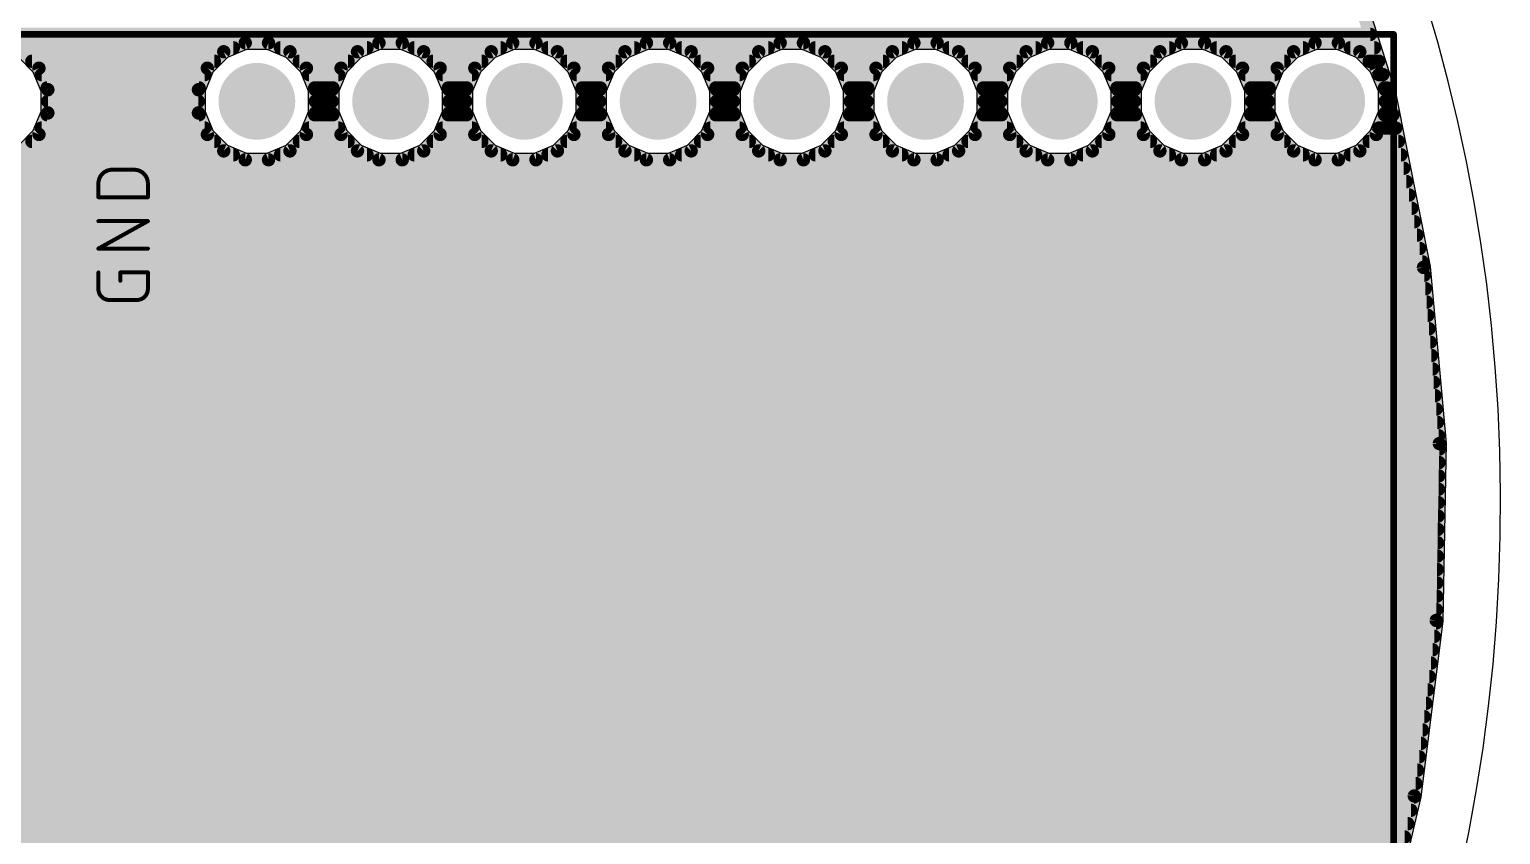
# Model space of a CAD drawing. Extents: x -1.28 to 1.28, y -1.28 to 1.27.
# Drawn here: x 0.18 to 1.28, y -0.248 to 0.354 of the extents above; entities that cross this region are included whole.
import ezdxf

# ---------------------------------------------------------------- set-up
doc = ezdxf.new("R2010")
doc.units = 0
for name, color, linetype in [('1', 12, 'CONTINUOUS'), ('16', 132, 'CONTINUOUS'), ('17', 110, 'CONTINUOUS'), ('20', 31, 'CONTINUOUS'), ('21', 100, 'CONTINUOUS')]:
    doc.layers.add(name, color=color, linetype=linetype)

# ---------------------------------------------------------------- blocks, each defined once
blk = doc.blocks.new('ROUNDP')
at = {"const_width": 0.5}
blk.add_lwpolyline([(0, -0.25, 1), (0, 0.25, 1), (0, -0.25)], format="xyb", dxfattribs=at)

msp = doc.modelspace()

# ---------------------------------------------------------------- linework, layer by layer
at = {"layer": '1', "const_width": 0.01}
for points in [[(1.156898, 0.431737), (1.196479, 0.305558)], [(-1.012, 0.35), (1.182538, 0.35)], [(0.167627, 0.34), (0.332373, 0.34)], [(0.187048, 0.324754), (0.174754, 0.337048)], [(0.325245, 0.337048), (0.312952, 0.324754)], [(0.341307, 0.343701), (0.325245, 0.337048)], [(0.358693, 0.343701), (0.341307, 0.343701)], [(0.374754, 0.337048), (0.358693, 0.343701)], [(0.367627, 0.34), (0.432373, 0.34)], [(0.387048, 0.324754), (0.374754, 0.337048)], [(0.425245, 0.337048), (0.412952, 0.324754)], [(0.441307, 0.343701), (0.425245, 0.337048)], [(0.458693, 0.343701), (0.441307, 0.343701)], [(0.474754, 0.337048), (0.458693, 0.343701)], [(0.467627, 0.34), (0.532373, 0.34)], [(0.487048, 0.324754), (0.474754, 0.337048)], [(0.525245, 0.337048), (0.512952, 0.324754)], [(0.541307, 0.343701), (0.525245, 0.337048)], [(0.558693, 0.343701), (0.541307, 0.343701)], [(0.574754, 0.337048), (0.558693, 0.343701)], [(0.567627, 0.34), (0.632373, 0.34)], [(0.587048, 0.324754), (0.574754, 0.337048)], [(0.625245, 0.337048), (0.612952, 0.324754)], [(0.641307, 0.343701), (0.625245, 0.337048)], [(0.658693, 0.343701), (0.641307, 0.343701)], [(0.674754, 0.337048), (0.658693, 0.343701)], [(0.667627, 0.34), (0.732373, 0.34)], [(0.687048, 0.324754), (0.674754, 0.337048)], [(0.725245, 0.337048), (0.712952, 0.324754)], [(0.741307, 0.343701), (0.725245, 0.337048)], [(0.758693, 0.343701), (0.741307, 0.343701)], [(0.774754, 0.337048), (0.758693, 0.343701)], [(0.767627, 0.34), (0.832373, 0.34)], [(0.787048, 0.324754), (0.774754, 0.337048)], [(0.825245, 0.337048), (0.812952, 0.324754)], [(0.841307, 0.343701), (0.825245, 0.337048)], [(0.858693, 0.343701), (0.841307, 0.343701)], [(0.874754, 0.337048), (0.858693, 0.343701)], [(0.867627, 0.34), (0.932373, 0.34)], [(0.887048, 0.324754), (0.874754, 0.337048)], [(0.925245, 0.337048), (0.912952, 0.324754)], [(0.941307, 0.343701), (0.925245, 0.337048)], [(0.958693, 0.343701), (0.941307, 0.343701)], [(0.974754, 0.337048), (0.958693, 0.343701)], [(0.967627, 0.34), (1.032373, 0.34)], [(0.987048, 0.324754), (0.974754, 0.337048)], [(1.025245, 0.337048), (1.012952, 0.324754)], [(1.041307, 0.343701), (1.025245, 0.337048)], [(1.058693, 0.343701), (1.041307, 0.343701)], [(1.074754, 0.337048), (1.058693, 0.343701)], [(1.067627, 0.34), (1.132373, 0.34)], [(1.087048, 0.324754), (1.074754, 0.337048)], [(1.125245, 0.337048), (1.112952, 0.324754)], [(1.141307, 0.343701), (1.125245, 0.337048)], [(1.158693, 0.343701), (1.141307, 0.343701)], [(1.174754, 0.337048), (1.158693, 0.343701)], [(1.167627, 0.34), (1.185675, 0.34)], [(1.187048, 0.324754), (1.174754, 0.337048)], [(0.181802, 0.33), (0.318198, 0.33)], [(0.381802, 0.33), (0.418198, 0.33)], [(0.481802, 0.33), (0.518198, 0.33)], [(0.581802, 0.33), (0.618198, 0.33)], [(0.681802, 0.33), (0.718198, 0.33)], [(0.781802, 0.33), (0.818198, 0.33)], [(0.881802, 0.33), (0.918198, 0.33)], [(0.981802, 0.33), (1.018198, 0.33)], [(1.081802, 0.33), (1.118198, 0.33)], [(1.181802, 0.33), (1.188812, 0.33)], [(0.193701, 0.308693), (0.187048, 0.324754)], [(0.189017, 0.32), (0.310983, 0.32)], [(0.312952, 0.324754), (0.306299, 0.308693)], [(0.393701, 0.308693), (0.387048, 0.324754)], [(0.389017, 0.32), (0.410983, 0.32)], [(0.412952, 0.324754), (0.406299, 0.308693)], [(0.493701, 0.308693), (0.487048, 0.324754)], [(0.489017, 0.32), (0.510983, 0.32)], [(0.512952, 0.324754), (0.506299, 0.308693)], [(0.593701, 0.308693), (0.587048, 0.324754)], [(0.589017, 0.32), (0.610983, 0.32)], [(0.612952, 0.324754), (0.606299, 0.308693)], [(0.693701, 0.308693), (0.687048, 0.324754)], [(0.689017, 0.32), (0.710983, 0.32)], [(0.712952, 0.324754), (0.706299, 0.308693)], [(0.793701, 0.308693), (0.787048, 0.324754)], [(0.789017, 0.32), (0.810983, 0.32)], [(0.812952, 0.324754), (0.806299, 0.308693)], [(0.893701, 0.308693), (0.887048, 0.324754)], [(0.889017, 0.32), (0.910983, 0.32)], [(0.912952, 0.324754), (0.906299, 0.308693)], [(0.993701, 0.308693), (0.987048, 0.324754)], [(0.989017, 0.32), (1.010983, 0.32)], [(1.012952, 0.324754), (1.006299, 0.308693)], [(1.093701, 0.308693), (1.087048, 0.324754)], [(1.089017, 0.32), (1.110983, 0.32)], [(1.112952, 0.324754), (1.106299, 0.308693)], [(1.193701, 0.308693), (1.187048, 0.324754)], [(1.189017, 0.32), (1.191949, 0.32)], [(0.193159, 0.31), (0.306841, 0.31)], [(0.193701, 0.291307), (0.193701, 0.308693)], [(0.306299, 0.308693), (0.306299, 0.291307)], [(0.393159, 0.31), (0.406841, 0.31)], [(0.393701, 0.291307), (0.393701, 0.308693)], [(0.406299, 0.308693), (0.406299, 0.291307)], [(0.493159, 0.31), (0.506841, 0.31)], [(0.493701, 0.291307), (0.493701, 0.308693)], [(0.506299, 0.308693), (0.506299, 0.291307)], [(0.593159, 0.31), (0.606841, 0.31)], [(0.593701, 0.291307), (0.593701, 0.308693)], [(0.606299, 0.308693), (0.606299, 0.291307)], [(0.693159, 0.31), (0.706841, 0.31)], [(0.693701, 0.291307), (0.693701, 0.308693)], [(0.706299, 0.308693), (0.706299, 0.291307)], [(0.793159, 0.31), (0.806841, 0.31)], [(0.793701, 0.291307), (0.793701, 0.308693)], [(0.806299, 0.308693), (0.806299, 0.291307)], [(0.893159, 0.31), (0.906841, 0.31)], [(0.893701, 0.291307), (0.893701, 0.308693)], [(0.906299, 0.308693), (0.906299, 0.291307)], [(0.993159, 0.31), (1.006841, 0.31)], [(0.993701, 0.291307), (0.993701, 0.308693)], [(1.006299, 0.308693), (1.006299, 0.291307)], [(1.093159, 0.31), (1.106841, 0.31)], [(1.093701, 0.291307), (1.093701, 0.308693)], [(1.106299, 0.308693), (1.106299, 0.291307)], [(1.193159, 0.31), (1.195086, 0.31)], [(1.193701, 0.291307), (1.193701, 0.308693)], [(1.196479, 0.305558), (1.222342, 0.17587)], [(0.193701, 0.3), (0.306299, 0.3)], [(0.393701, 0.3), (0.406299, 0.3)], [(0.493701, 0.3), (0.506299, 0.3)], [(0.593701, 0.3), (0.606299, 0.3)], [(0.693701, 0.3), (0.706299, 0.3)], [(0.793701, 0.3), (0.806299, 0.3)], [(0.893701, 0.3), (0.906299, 0.3)], [(0.993701, 0.3), (1.006299, 0.3)], [(1.093701, 0.3), (1.106299, 0.3)], [(1.193701, 0.3), (1.197587, 0.3)], [(0.187048, 0.275245), (0.193701, 0.291307)], [(0.193159, 0.29), (0.306841, 0.29)], [(0.306299, 0.291307), (0.312952, 0.275245)], [(0.387048, 0.275245), (0.393701, 0.291307)], [(0.393159, 0.29), (0.406841, 0.29)], [(0.406299, 0.291307), (0.412952, 0.275245)], [(0.487048, 0.275245), (0.493701, 0.291307)], [(0.493159, 0.29), (0.506841, 0.29)], [(0.506299, 0.291307), (0.512952, 0.275245)], [(0.587048, 0.275245), (0.593701, 0.291307)], [(0.593159, 0.29), (0.606841, 0.29)], [(0.606299, 0.291307), (0.612952, 0.275245)], [(0.687048, 0.275245), (0.693701, 0.291307)], [(0.693159, 0.29), (0.706841, 0.29)], [(0.706299, 0.291307), (0.712952, 0.275245)], [(0.787048, 0.275245), (0.793701, 0.291307)], [(0.793159, 0.29), (0.806841, 0.29)], [(0.806299, 0.291307), (0.812952, 0.275245)], [(0.887048, 0.275245), (0.893701, 0.291307)], [(0.893159, 0.29), (0.906841, 0.29)], [(0.906299, 0.291307), (0.912952, 0.275245)], [(0.987048, 0.275245), (0.993701, 0.291307)], [(0.993159, 0.29), (1.006841, 0.29)], [(1.006299, 0.291307), (1.012952, 0.275245)], [(1.087048, 0.275245), (1.093701, 0.291307)], [(1.093159, 0.29), (1.106841, 0.29)], [(1.106299, 0.291307), (1.112952, 0.275245)], [(1.187048, 0.275245), (1.193701, 0.291307)], [(1.193159, 0.29), (1.199582, 0.29)], [(0.174754, 0.262952), (0.187048, 0.275245)], [(0.189017, 0.28), (0.310983, 0.28)], [(0.312952, 0.275245), (0.325245, 0.262952)], [(0.374754, 0.262952), (0.387048, 0.275245)], [(0.389017, 0.28), (0.410983, 0.28)], [(0.412952, 0.275245), (0.425245, 0.262952)], [(0.474754, 0.262952), (0.487048, 0.275245)], [(0.489017, 0.28), (0.510983, 0.28)], [(0.512952, 0.275245), (0.525245, 0.262952)], [(0.574754, 0.262952), (0.587048, 0.275245)], [(0.589017, 0.28), (0.610983, 0.28)], [(0.612952, 0.275245), (0.625245, 0.262952)], [(0.674754, 0.262952), (0.687048, 0.275245)], [(0.689017, 0.28), (0.710983, 0.28)], [(0.712952, 0.275245), (0.725245, 0.262952)], [(0.774754, 0.262952), (0.787048, 0.275245)], [(0.789017, 0.28), (0.810983, 0.28)], [(0.812952, 0.275245), (0.825245, 0.262952)], [(0.874754, 0.262952), (0.887048, 0.275245)], [(0.889017, 0.28), (0.910983, 0.28)], [(0.912952, 0.275245), (0.925245, 0.262952)], [(0.974754, 0.262952), (0.987048, 0.275245)], [(0.989017, 0.28), (1.010983, 0.28)], [(1.012952, 0.275245), (1.025245, 0.262952)], [(1.074754, 0.262952), (1.087048, 0.275245)], [(1.089017, 0.28), (1.110983, 0.28)], [(1.112952, 0.275245), (1.125245, 0.262952)], [(1.174754, 0.262952), (1.187048, 0.275245)], [(1.189017, 0.28), (1.201576, 0.28)], [(0.167627, 0.26), (0.332373, 0.26)], [(0.181802, 0.27), (0.318198, 0.27)], [(0.325245, 0.262952), (0.341307, 0.256299)], [(0.358693, 0.256299), (0.374754, 0.262952)], [(0.367627, 0.26), (0.432373, 0.26)], [(0.381802, 0.27), (0.418198, 0.27)], [(0.425245, 0.262952), (0.441307, 0.256299)], [(0.458693, 0.256299), (0.474754, 0.262952)], [(0.467627, 0.26), (0.532373, 0.26)], [(0.481802, 0.27), (0.518198, 0.27)], [(0.525245, 0.262952), (0.541307, 0.256299)], [(0.558693, 0.256299), (0.574754, 0.262952)], [(0.567627, 0.26), (0.632373, 0.26)], [(0.581802, 0.27), (0.618198, 0.27)], [(0.625245, 0.262952), (0.641307, 0.256299)], [(0.658693, 0.256299), (0.674754, 0.262952)], [(0.667627, 0.26), (0.732373, 0.26)], [(0.681802, 0.27), (0.718198, 0.27)], [(0.725245, 0.262952), (0.741307, 0.256299)], [(0.758693, 0.256299), (0.774754, 0.262952)], [(0.767627, 0.26), (0.832373, 0.26)], [(0.781802, 0.27), (0.818198, 0.27)], [(0.825245, 0.262952), (0.841307, 0.256299)], [(0.858693, 0.256299), (0.874754, 0.262952)], [(0.867627, 0.26), (0.932373, 0.26)], [(0.881802, 0.27), (0.918198, 0.27)], [(0.925245, 0.262952), (0.941307, 0.256299)], [(0.958693, 0.256299), (0.974754, 0.262952)], [(0.967627, 0.26), (1.032373, 0.26)], [(0.981802, 0.27), (1.018198, 0.27)], [(1.025245, 0.262952), (1.041307, 0.256299)], [(1.058693, 0.256299), (1.074754, 0.262952)], [(1.067627, 0.26), (1.132373, 0.26)], [(1.081802, 0.27), (1.118198, 0.27)], [(1.125245, 0.262952), (1.141307, 0.256299)], [(1.158693, 0.256299), (1.174754, 0.262952)], [(1.167627, 0.26), (1.205564, 0.26)], [(1.181802, 0.27), (1.20357, 0.27)], [(0.137456, 0.25), (1.207559, 0.25)], [(0.341307, 0.256299), (0.358693, 0.256299)], [(0.441307, 0.256299), (0.458693, 0.256299)], [(0.541307, 0.256299), (0.558693, 0.256299)], [(0.641307, 0.256299), (0.658693, 0.256299)], [(0.741307, 0.256299), (0.758693, 0.256299)], [(0.841307, 0.256299), (0.858693, 0.256299)], [(0.941307, 0.256299), (0.958693, 0.256299)], [(1.041307, 0.256299), (1.058693, 0.256299)], [(1.141307, 0.256299), (1.158693, 0.256299)], [(0.127456, 0.24), (1.209553, 0.24)], [(0.117456, 0.23), (1.211547, 0.23)], [(0.107456, 0.22), (1.213541, 0.22)], [(0.097456, 0.21), (1.215536, 0.21)], [(0.087456, 0.2), (1.21753, 0.2)], [(0.077456, 0.19), (1.219524, 0.19)], [(0.067456, 0.18), (1.221518, 0.18)], [(1.222342, 0.17587), (1.23419, 0.044161)], [(0.057456, 0.17), (1.22287, 0.17)], [(0.037456, 0.15), (1.224669, 0.15)], [(0.047456, 0.16), (1.223769, 0.16)], [(0.027456, 0.14), (1.225569, 0.14)], [(0.017456, 0.13), (1.226468, 0.13)], [(0.007456, 0.12), (1.227367, 0.12)], [(-0.002544, 0.11), (1.228267, 0.11)], [(-0.012544, 0.1), (1.229167, 0.1)], [(-0.022544, 0.09), (1.230066, 0.09)], [(-0.032544, 0.08), (1.230966, 0.08)], [(-0.042544, 0.07), (1.231865, 0.07)], [(-0.052544, 0.06), (1.232765, 0.06)], [(-0.072544, 0.04), (1.234117, 0.04)], [(-0.062544, 0.05), (1.233664, 0.05)], [(1.23419, 0.044161), (1.231886, -0.088061)], [(-0.082, 0.03), (1.233943, 0.03)], [(-0.082, 0.02), (1.233769, 0.02)], [(-0.082, 0.01), (1.233595, 0.01)], [(-0.082, 0), (1.23342, 0)], [(-0.082, -0.01), (1.233246, -0.01)], [(-0.082, -0.02), (1.233072, -0.02)], [(-0.082, -0.03), (1.232898, -0.03)], [(-0.082, -0.04), (1.232724, -0.04)], [(-0.082, -0.05), (1.232549, -0.05)], [(-0.082, -0.06), (1.232375, -0.06)], [(-0.082, -0.07), (1.232201, -0.07)], [(-0.082, -0.08), (1.232027, -0.08)], [(-0.082, -0.09), (1.231644, -0.09)], [(1.231886, -0.088061), (1.215458, -0.219277)], [(-0.082, -0.1), (1.230392, -0.1)], [(-0.082, -0.11), (1.22914, -0.11)], [(-0.082, -0.12), (1.227888, -0.12)], [(-0.082, -0.13), (1.226636, -0.13)], [(-0.082, -0.14), (1.225384, -0.14)], [(-0.082, -0.15), (1.224132, -0.15)], [(-0.082, -0.16), (1.22288, -0.16)], [(-0.082, -0.17), (1.221628, -0.17)], [(-0.082, -0.18), (1.220376, -0.18)], [(-0.082, -0.19), (1.219124, -0.19)], [(-0.082, -0.2), (1.217872, -0.2)], [(-0.082, -0.21), (1.21662, -0.21)], [(-0.082, -0.22), (1.215288, -0.22)], [(1.215458, -0.219277), (1.185094, -0.347986)], [(-0.082, -0.23), (1.212929, -0.23)], [(-0.082, -0.24), (1.21057, -0.24)], [(-0.082, -0.25), (1.208211, -0.25)]]:
    msp.add_lwpolyline(points, dxfattribs=at)
at = {"layer": '1', "const_width": 0.005}
for points in [[(1.182538, 0.3475, 1), (1.182538, 0.3525)], [(0.324289, 0.339357, 1), (0.326202, 0.334738)], [(0.327013, 0.33528, 1), (0.323478, 0.338815)], [(0.332373, 0.3375, 1), (0.332373, 0.3425)], [(0.341307, 0.346201, 1), (0.341307, 0.341201)], [(0.342264, 0.341391, 1), (0.340351, 0.34601)], [(0.359649, 0.34601, 1), (0.357736, 0.341391)], [(0.358693, 0.341201, 1), (0.358693, 0.346201)], [(0.367627, 0.3425, 1), (0.367627, 0.3375)], [(0.376522, 0.338815, 1), (0.372987, 0.33528)], [(0.373798, 0.334738, 1), (0.375711, 0.339357)], [(0.424289, 0.339357, 1), (0.426202, 0.334738)], [(0.427013, 0.33528, 1), (0.423478, 0.338815)], [(0.432373, 0.3375, 1), (0.432373, 0.3425)], [(0.441307, 0.346201, 1), (0.441307, 0.341201)], [(0.442264, 0.341391, 1), (0.440351, 0.34601)], [(0.459649, 0.34601, 1), (0.457736, 0.341391)], [(0.458693, 0.341201, 1), (0.458693, 0.346201)], [(0.467627, 0.3425, 1), (0.467627, 0.3375)], [(0.476522, 0.338815, 1), (0.472987, 0.33528)], [(0.473798, 0.334738, 1), (0.475711, 0.339357)], [(0.524289, 0.339357, 1), (0.526202, 0.334738)], [(0.527013, 0.33528, 1), (0.523478, 0.338815)], [(0.532373, 0.3375, 1), (0.532373, 0.3425)], [(0.541307, 0.346201, 1), (0.541307, 0.341201)], [(0.542264, 0.341391, 1), (0.540351, 0.34601)], [(0.559649, 0.34601, 1), (0.557736, 0.341391)], [(0.558693, 0.341201, 1), (0.558693, 0.346201)], [(0.567627, 0.3425, 1), (0.567627, 0.3375)], [(0.576522, 0.338815, 1), (0.572987, 0.33528)], [(0.573798, 0.334738, 1), (0.575711, 0.339357)], [(0.624289, 0.339357, 1), (0.626202, 0.334738)], [(0.627013, 0.33528, 1), (0.623478, 0.338815)], [(0.632373, 0.3375, 1), (0.632373, 0.3425)], [(0.641307, 0.346201, 1), (0.641307, 0.341201)], [(0.642264, 0.341391, 1), (0.640351, 0.34601)], [(0.659649, 0.34601, 1), (0.657736, 0.341391)], [(0.658693, 0.341201, 1), (0.658693, 0.346201)], [(0.667627, 0.3425, 1), (0.667627, 0.3375)], [(0.676522, 0.338815, 1), (0.672987, 0.33528)], [(0.673798, 0.334738, 1), (0.675711, 0.339357)], [(0.724289, 0.339357, 1), (0.726202, 0.334738)], [(0.727013, 0.33528, 1), (0.723478, 0.338815)], [(0.732373, 0.3375, 1), (0.732373, 0.3425)], [(0.741307, 0.346201, 1), (0.741307, 0.341201)], [(0.742264, 0.341391, 1), (0.740351, 0.34601)], [(0.759649, 0.34601, 1), (0.757736, 0.341391)], [(0.758693, 0.341201, 1), (0.758693, 0.346201)], [(0.767627, 0.3425, 1), (0.767627, 0.3375)], [(0.776522, 0.338815, 1), (0.772987, 0.33528)], [(0.773798, 0.334738, 1), (0.775711, 0.339357)], [(0.824289, 0.339357, 1), (0.826202, 0.334738)], [(0.827013, 0.33528, 1), (0.823478, 0.338815)], [(0.832373, 0.3375, 1), (0.832373, 0.3425)], [(0.841307, 0.346201, 1), (0.841307, 0.341201)], [(0.842264, 0.341391, 1), (0.840351, 0.34601)], [(0.859649, 0.34601, 1), (0.857736, 0.341391)], [(0.858693, 0.341201, 1), (0.858693, 0.346201)], [(0.867627, 0.3425, 1), (0.867627, 0.3375)], [(0.876522, 0.338815, 1), (0.872987, 0.33528)], [(0.873798, 0.334738, 1), (0.875711, 0.339357)], [(0.924289, 0.339357, 1), (0.926202, 0.334738)], [(0.927013, 0.33528, 1), (0.923478, 0.338815)], [(0.932373, 0.3375, 1), (0.932373, 0.3425)], [(0.941307, 0.346201, 1), (0.941307, 0.341201)], [(0.942264, 0.341391, 1), (0.940351, 0.34601)], [(0.959649, 0.34601, 1), (0.957736, 0.341391)], [(0.958693, 0.341201, 1), (0.958693, 0.346201)], [(0.967627, 0.3425, 1), (0.967627, 0.3375)], [(0.976522, 0.338815, 1), (0.972987, 0.33528)], [(0.973798, 0.334738, 1), (0.975711, 0.339357)], [(1.024289, 0.339357, 1), (1.026202, 0.334738)], [(1.027013, 0.33528, 1), (1.023478, 0.338815)], [(1.032373, 0.3375, 1), (1.032373, 0.3425)], [(1.041307, 0.346201, 1), (1.041307, 0.341201)], [(1.042264, 0.341391, 1), (1.040351, 0.34601)], [(1.059649, 0.34601, 1), (1.057736, 0.341391)], [(1.058693, 0.341201, 1), (1.058693, 0.346201)], [(1.067627, 0.3425, 1), (1.067627, 0.3375)], [(1.076522, 0.338815, 1), (1.072987, 0.33528)], [(1.073798, 0.334738, 1), (1.075711, 0.339357)], [(1.124289, 0.339357, 1), (1.126202, 0.334738)], [(1.127013, 0.33528, 1), (1.123478, 0.338815)], [(1.132373, 0.3375, 1), (1.132373, 0.3425)], [(1.141307, 0.346201, 1), (1.141307, 0.341201)], [(1.142264, 0.341391, 1), (1.140351, 0.34601)], [(1.159649, 0.34601, 1), (1.157736, 0.341391)], [(1.158693, 0.341201, 1), (1.158693, 0.346201)], [(1.167627, 0.3425, 1), (1.167627, 0.3375)], [(1.176522, 0.338815, 1), (1.172987, 0.33528)], [(1.173798, 0.334738, 1), (1.175711, 0.339357)], [(1.185675, 0.3375, 1), (1.185675, 0.3425)], [(0.181802, 0.3325, 1), (0.181802, 0.3275)], [(0.318198, 0.3275, 1), (0.318198, 0.3325)], [(0.381802, 0.3325, 1), (0.381802, 0.3275)], [(0.418198, 0.3275, 1), (0.418198, 0.3325)], [(0.481802, 0.3325, 1), (0.481802, 0.3275)], [(0.518198, 0.3275, 1), (0.518198, 0.3325)], [(0.581802, 0.3325, 1), (0.581802, 0.3275)], [(0.618198, 0.3275, 1), (0.618198, 0.3325)], [(0.681802, 0.3325, 1), (0.681802, 0.3275)], [(0.718198, 0.3275, 1), (0.718198, 0.3325)], [(0.781802, 0.3325, 1), (0.781802, 0.3275)], [(0.818198, 0.3275, 1), (0.818198, 0.3325)], [(0.881802, 0.3325, 1), (0.881802, 0.3275)], [(0.918198, 0.3275, 1), (0.918198, 0.3325)], [(0.981802, 0.3325, 1), (0.981802, 0.3275)], [(1.018198, 0.3275, 1), (1.018198, 0.3325)], [(1.081802, 0.3325, 1), (1.081802, 0.3275)], [(1.118198, 0.3275, 1), (1.118198, 0.3325)], [(1.181802, 0.3325, 1), (1.181802, 0.3275)], [(1.188812, 0.3275, 1), (1.188812, 0.3325)], [(0.189357, 0.325711, 1), (0.184738, 0.323798)], [(0.18528, 0.322987, 1), (0.188815, 0.326522)], [(0.189017, 0.3225, 1), (0.189017, 0.3175)], [(0.311184, 0.326522, 1), (0.31472, 0.322987)], [(0.315262, 0.323798, 1), (0.310643, 0.325711)], [(0.310983, 0.3175, 1), (0.310983, 0.3225)], [(0.389357, 0.325711, 1), (0.384738, 0.323798)], [(0.38528, 0.322987, 1), (0.388815, 0.326522)], [(0.389017, 0.3225, 1), (0.389017, 0.3175)], [(0.411184, 0.326522, 1), (0.41472, 0.322987)], [(0.415262, 0.323798, 1), (0.410643, 0.325711)], [(0.410983, 0.3175, 1), (0.410983, 0.3225)], [(0.489357, 0.325711, 1), (0.484738, 0.323798)], [(0.48528, 0.322987, 1), (0.488815, 0.326522)], [(0.489017, 0.3225, 1), (0.489017, 0.3175)], [(0.511184, 0.326522, 1), (0.51472, 0.322987)], [(0.515262, 0.323798, 1), (0.510643, 0.325711)], [(0.510983, 0.3175, 1), (0.510983, 0.3225)], [(0.589357, 0.325711, 1), (0.584738, 0.323798)], [(0.58528, 0.322987, 1), (0.588815, 0.326522)], [(0.589017, 0.3225, 1), (0.589017, 0.3175)], [(0.611184, 0.326522, 1), (0.61472, 0.322987)], [(0.615262, 0.323798, 1), (0.610643, 0.325711)], [(0.610983, 0.3175, 1), (0.610983, 0.3225)], [(0.689357, 0.325711, 1), (0.684738, 0.323798)], [(0.68528, 0.322987, 1), (0.688815, 0.326522)], [(0.689017, 0.3225, 1), (0.689017, 0.3175)], [(0.711184, 0.326522, 1), (0.71472, 0.322987)], [(0.715262, 0.323798, 1), (0.710643, 0.325711)], [(0.710983, 0.3175, 1), (0.710983, 0.3225)], [(0.789357, 0.325711, 1), (0.784738, 0.323798)], [(0.78528, 0.322987, 1), (0.788815, 0.326522)], [(0.789017, 0.3225, 1), (0.789017, 0.3175)], [(0.811184, 0.326522, 1), (0.81472, 0.322987)], [(0.815262, 0.323798, 1), (0.810643, 0.325711)], [(0.810983, 0.3175, 1), (0.810983, 0.3225)], [(0.889357, 0.325711, 1), (0.884738, 0.323798)], [(0.88528, 0.322987, 1), (0.888815, 0.326522)], [(0.889017, 0.3225, 1), (0.889017, 0.3175)], [(0.911184, 0.326522, 1), (0.91472, 0.322987)], [(0.915262, 0.323798, 1), (0.910643, 0.325711)], [(0.910983, 0.3175, 1), (0.910983, 0.3225)], [(0.989357, 0.325711, 1), (0.984738, 0.323798)], [(0.98528, 0.322987, 1), (0.988815, 0.326522)], [(0.989017, 0.3225, 1), (0.989017, 0.3175)], [(1.011184, 0.326522, 1), (1.01472, 0.322987)], [(1.015262, 0.323798, 1), (1.010643, 0.325711)], [(1.010983, 0.3175, 1), (1.010983, 0.3225)], [(1.089357, 0.325711, 1), (1.084738, 0.323798)], [(1.08528, 0.322987, 1), (1.088815, 0.326522)], [(1.089017, 0.3225, 1), (1.089017, 0.3175)], [(1.111184, 0.326522, 1), (1.11472, 0.322987)], [(1.115262, 0.323798, 1), (1.110643, 0.325711)], [(1.110983, 0.3175, 1), (1.110983, 0.3225)], [(1.189357, 0.325711, 1), (1.184738, 0.323798)], [(1.18528, 0.322987, 1), (1.188815, 0.326522)], [(1.189017, 0.3225, 1), (1.189017, 0.3175)], [(1.191949, 0.3175, 1), (1.191949, 0.3225)], [(0.193159, 0.3125, 1), (0.193159, 0.3075)], [(0.196201, 0.308693, 1), (0.191201, 0.308693)], [(0.191391, 0.307736, 1), (0.19601, 0.309649)], [(0.308799, 0.308693, 1), (0.303799, 0.308693)], [(0.30399, 0.309649, 1), (0.308609, 0.307736)], [(0.306841, 0.3075, 1), (0.306841, 0.3125)], [(0.393159, 0.3125, 1), (0.393159, 0.3075)], [(0.396201, 0.308693, 1), (0.391201, 0.308693)], [(0.391391, 0.307736, 1), (0.39601, 0.309649)], [(0.408799, 0.308693, 1), (0.403799, 0.308693)], [(0.40399, 0.309649, 1), (0.408609, 0.307736)], [(0.406841, 0.3075, 1), (0.406841, 0.3125)], [(0.493159, 0.3125, 1), (0.493159, 0.3075)], [(0.496201, 0.308693, 1), (0.491201, 0.308693)], [(0.491391, 0.307736, 1), (0.49601, 0.309649)], [(0.508799, 0.308693, 1), (0.503799, 0.308693)], [(0.50399, 0.309649, 1), (0.508609, 0.307736)], [(0.506841, 0.3075, 1), (0.506841, 0.3125)], [(0.593159, 0.3125, 1), (0.593159, 0.3075)], [(0.596201, 0.308693, 1), (0.591201, 0.308693)], [(0.591391, 0.307736, 1), (0.59601, 0.309649)], [(0.608799, 0.308693, 1), (0.603799, 0.308693)], [(0.60399, 0.309649, 1), (0.608609, 0.307736)], [(0.606841, 0.3075, 1), (0.606841, 0.3125)], [(0.693159, 0.3125, 1), (0.693159, 0.3075)], [(0.696201, 0.308693, 1), (0.691201, 0.308693)], [(0.691391, 0.307736, 1), (0.69601, 0.309649)], [(0.708799, 0.308693, 1), (0.703799, 0.308693)], [(0.70399, 0.309649, 1), (0.708609, 0.307736)], [(0.706841, 0.3075, 1), (0.706841, 0.3125)], [(0.793159, 0.3125, 1), (0.793159, 0.3075)], [(0.796201, 0.308693, 1), (0.791201, 0.308693)], [(0.791391, 0.307736, 1), (0.79601, 0.309649)], [(0.808799, 0.308693, 1), (0.803799, 0.308693)], [(0.80399, 0.309649, 1), (0.808609, 0.307736)], [(0.806841, 0.3075, 1), (0.806841, 0.3125)], [(0.893159, 0.3125, 1), (0.893159, 0.3075)], [(0.896201, 0.308693, 1), (0.891201, 0.308693)], [(0.891391, 0.307736, 1), (0.89601, 0.309649)], [(0.908799, 0.308693, 1), (0.903799, 0.308693)], [(0.90399, 0.309649, 1), (0.908609, 0.307736)], [(0.906841, 0.3075, 1), (0.906841, 0.3125)], [(0.993159, 0.3125, 1), (0.993159, 0.3075)], [(0.996201, 0.308693, 1), (0.991201, 0.308693)], [(0.991391, 0.307736, 1), (0.99601, 0.309649)], [(1.008799, 0.308693, 1), (1.003799, 0.308693)], [(1.00399, 0.309649, 1), (1.008609, 0.307736)], [(1.006841, 0.3075, 1), (1.006841, 0.3125)], [(1.093159, 0.3125, 1), (1.093159, 0.3075)], [(1.096201, 0.308693, 1), (1.091201, 0.308693)], [(1.091391, 0.307736, 1), (1.09601, 0.309649)], [(1.108799, 0.308693, 1), (1.103799, 0.308693)], [(1.10399, 0.309649, 1), (1.108609, 0.307736)], [(1.106841, 0.3075, 1), (1.106841, 0.3125)], [(1.193159, 0.3125, 1), (1.193159, 0.3075)], [(1.196201, 0.308693, 1), (1.191201, 0.308693)], [(1.191391, 0.307736, 1), (1.19601, 0.309649)], [(1.198931, 0.306047, 1), (1.194027, 0.305069)], [(1.194094, 0.30481, 1), (1.198864, 0.306306)], [(1.195086, 0.3075, 1), (1.195086, 0.3125)], [(0.193701, 0.3025, 1), (0.193701, 0.2975)], [(0.306299, 0.2975, 1), (0.306299, 0.3025)], [(0.393701, 0.3025, 1), (0.393701, 0.2975)], [(0.406299, 0.2975, 1), (0.406299, 0.3025)], [(0.493701, 0.3025, 1), (0.493701, 0.2975)], [(0.506299, 0.2975, 1), (0.506299, 0.3025)], [(0.593701, 0.3025, 1), (0.593701, 0.2975)], [(0.606299, 0.2975, 1), (0.606299, 0.3025)], [(0.693701, 0.3025, 1), (0.693701, 0.2975)], [(0.706299, 0.2975, 1), (0.706299, 0.3025)], [(0.793701, 0.3025, 1), (0.793701, 0.2975)], [(0.806299, 0.2975, 1), (0.806299, 0.3025)], [(0.893701, 0.3025, 1), (0.893701, 0.2975)], [(0.906299, 0.2975, 1), (0.906299, 0.3025)], [(0.993701, 0.3025, 1), (0.993701, 0.2975)], [(1.006299, 0.2975, 1), (1.006299, 0.3025)], [(1.093701, 0.3025, 1), (1.093701, 0.2975)], [(1.106299, 0.2975, 1), (1.106299, 0.3025)], [(1.193701, 0.3025, 1), (1.193701, 0.2975)], [(1.197587, 0.2975, 1), (1.197587, 0.3025)], [(0.193159, 0.2925, 1), (0.193159, 0.2875)], [(0.191201, 0.291307, 1), (0.196201, 0.291307)], [(0.19601, 0.290351, 1), (0.191391, 0.292264)], [(0.303799, 0.291307, 1), (0.308799, 0.291307)], [(0.308609, 0.292264, 1), (0.30399, 0.290351)], [(0.306841, 0.2875, 1), (0.306841, 0.2925)], [(0.393159, 0.2925, 1), (0.393159, 0.2875)], [(0.391201, 0.291307, 1), (0.396201, 0.291307)], [(0.39601, 0.290351, 1), (0.391391, 0.292264)], [(0.403799, 0.291307, 1), (0.408799, 0.291307)], [(0.408609, 0.292264, 1), (0.40399, 0.290351)], [(0.406841, 0.2875, 1), (0.406841, 0.2925)], [(0.493159, 0.2925, 1), (0.493159, 0.2875)], [(0.491201, 0.291307, 1), (0.496201, 0.291307)], [(0.49601, 0.290351, 1), (0.491391, 0.292264)], [(0.503799, 0.291307, 1), (0.508799, 0.291307)], [(0.508609, 0.292264, 1), (0.50399, 0.290351)], [(0.506841, 0.2875, 1), (0.506841, 0.2925)], [(0.593159, 0.2925, 1), (0.593159, 0.2875)], [(0.591201, 0.291307, 1), (0.596201, 0.291307)], [(0.59601, 0.290351, 1), (0.591391, 0.292264)], [(0.603799, 0.291307, 1), (0.608799, 0.291307)], [(0.608609, 0.292264, 1), (0.60399, 0.290351)], [(0.606841, 0.2875, 1), (0.606841, 0.2925)], [(0.693159, 0.2925, 1), (0.693159, 0.2875)], [(0.691201, 0.291307, 1), (0.696201, 0.291307)], [(0.69601, 0.290351, 1), (0.691391, 0.292264)], [(0.703799, 0.291307, 1), (0.708799, 0.291307)], [(0.708609, 0.292264, 1), (0.70399, 0.290351)], [(0.706841, 0.2875, 1), (0.706841, 0.2925)], [(0.793159, 0.2925, 1), (0.793159, 0.2875)], [(0.791201, 0.291307, 1), (0.796201, 0.291307)], [(0.79601, 0.290351, 1), (0.791391, 0.292264)], [(0.803799, 0.291307, 1), (0.808799, 0.291307)], [(0.808609, 0.292264, 1), (0.80399, 0.290351)], [(0.806841, 0.2875, 1), (0.806841, 0.2925)], [(0.893159, 0.2925, 1), (0.893159, 0.2875)], [(0.891201, 0.291307, 1), (0.896201, 0.291307)], [(0.89601, 0.290351, 1), (0.891391, 0.292264)], [(0.903799, 0.291307, 1), (0.908799, 0.291307)], [(0.908609, 0.292264, 1), (0.90399, 0.290351)], [(0.906841, 0.2875, 1), (0.906841, 0.2925)], [(0.993159, 0.2925, 1), (0.993159, 0.2875)], [(0.991201, 0.291307, 1), (0.996201, 0.291307)], [(0.99601, 0.290351, 1), (0.991391, 0.292264)], [(1.003799, 0.291307, 1), (1.008799, 0.291307)], [(1.008609, 0.292264, 1), (1.00399, 0.290351)], [(1.006841, 0.2875, 1), (1.006841, 0.2925)], [(1.093159, 0.2925, 1), (1.093159, 0.2875)], [(1.091201, 0.291307, 1), (1.096201, 0.291307)], [(1.09601, 0.290351, 1), (1.091391, 0.292264)], [(1.103799, 0.291307, 1), (1.108799, 0.291307)], [(1.108609, 0.292264, 1), (1.10399, 0.290351)], [(1.106841, 0.2875, 1), (1.106841, 0.2925)], [(1.193159, 0.2925, 1), (1.193159, 0.2875)], [(1.191201, 0.291307, 1), (1.196201, 0.291307)], [(1.19601, 0.290351, 1), (1.191391, 0.292264)], [(1.199582, 0.2875, 1), (1.199582, 0.2925)], [(0.184738, 0.276202, 1), (0.189357, 0.274289)], [(0.188815, 0.273478, 1), (0.18528, 0.277013)], [(0.189017, 0.2825, 1), (0.189017, 0.2775)], [(0.31472, 0.277013, 1), (0.311184, 0.273478)], [(0.310643, 0.274289, 1), (0.315262, 0.276202)], [(0.310983, 0.2775, 1), (0.310983, 0.2825)], [(0.384738, 0.276202, 1), (0.389357, 0.274289)], [(0.388815, 0.273478, 1), (0.38528, 0.277013)], [(0.389017, 0.2825, 1), (0.389017, 0.2775)], [(0.41472, 0.277013, 1), (0.411184, 0.273478)], [(0.410643, 0.274289, 1), (0.415262, 0.276202)], [(0.410983, 0.2775, 1), (0.410983, 0.2825)], [(0.484738, 0.276202, 1), (0.489357, 0.274289)], [(0.488815, 0.273478, 1), (0.48528, 0.277013)], [(0.489017, 0.2825, 1), (0.489017, 0.2775)], [(0.51472, 0.277013, 1), (0.511184, 0.273478)], [(0.510643, 0.274289, 1), (0.515262, 0.276202)], [(0.510983, 0.2775, 1), (0.510983, 0.2825)], [(0.584738, 0.276202, 1), (0.589357, 0.274289)], [(0.588815, 0.273478, 1), (0.58528, 0.277013)], [(0.589017, 0.2825, 1), (0.589017, 0.2775)], [(0.61472, 0.277013, 1), (0.611184, 0.273478)], [(0.610643, 0.274289, 1), (0.615262, 0.276202)], [(0.610983, 0.2775, 1), (0.610983, 0.2825)], [(0.684738, 0.276202, 1), (0.689357, 0.274289)], [(0.688815, 0.273478, 1), (0.68528, 0.277013)], [(0.689017, 0.2825, 1), (0.689017, 0.2775)], [(0.71472, 0.277013, 1), (0.711184, 0.273478)], [(0.710643, 0.274289, 1), (0.715262, 0.276202)], [(0.710983, 0.2775, 1), (0.710983, 0.2825)], [(0.784738, 0.276202, 1), (0.789357, 0.274289)], [(0.788815, 0.273478, 1), (0.78528, 0.277013)], [(0.789017, 0.2825, 1), (0.789017, 0.2775)], [(0.81472, 0.277013, 1), (0.811184, 0.273478)], [(0.810643, 0.274289, 1), (0.815262, 0.276202)], [(0.810983, 0.2775, 1), (0.810983, 0.2825)], [(0.884738, 0.276202, 1), (0.889357, 0.274289)], [(0.888815, 0.273478, 1), (0.88528, 0.277013)], [(0.889017, 0.2825, 1), (0.889017, 0.2775)], [(0.91472, 0.277013, 1), (0.911184, 0.273478)], [(0.910643, 0.274289, 1), (0.915262, 0.276202)], [(0.910983, 0.2775, 1), (0.910983, 0.2825)], [(0.984738, 0.276202, 1), (0.989357, 0.274289)], [(0.988815, 0.273478, 1), (0.98528, 0.277013)], [(0.989017, 0.2825, 1), (0.989017, 0.2775)], [(1.01472, 0.277013, 1), (1.011184, 0.273478)], [(1.010643, 0.274289, 1), (1.015262, 0.276202)], [(1.010983, 0.2775, 1), (1.010983, 0.2825)], [(1.084738, 0.276202, 1), (1.089357, 0.274289)], [(1.088815, 0.273478, 1), (1.08528, 0.277013)], [(1.089017, 0.2825, 1), (1.089017, 0.2775)], [(1.11472, 0.277013, 1), (1.111184, 0.273478)], [(1.110643, 0.274289, 1), (1.115262, 0.276202)], [(1.110983, 0.2775, 1), (1.110983, 0.2825)], [(1.184738, 0.276202, 1), (1.189357, 0.274289)], [(1.188815, 0.273478, 1), (1.18528, 0.277013)], [(1.189017, 0.2825, 1), (1.189017, 0.2775)], [(1.201576, 0.2775, 1), (1.201576, 0.2825)], [(0.181802, 0.2725, 1), (0.181802, 0.2675)], [(0.318198, 0.2675, 1), (0.318198, 0.2725)], [(0.326202, 0.265262, 1), (0.324289, 0.260643)], [(0.323478, 0.261184, 1), (0.327013, 0.26472)], [(0.332373, 0.2575, 1), (0.332373, 0.2625)], [(0.367627, 0.2625, 1), (0.367627, 0.2575)], [(0.372987, 0.26472, 1), (0.376522, 0.261184)], [(0.375711, 0.260643, 1), (0.373798, 0.265262)], [(0.381802, 0.2725, 1), (0.381802, 0.2675)], [(0.418198, 0.2675, 1), (0.418198, 0.2725)], [(0.426202, 0.265262, 1), (0.424289, 0.260643)], [(0.423478, 0.261184, 1), (0.427013, 0.26472)], [(0.432373, 0.2575, 1), (0.432373, 0.2625)], [(0.467627, 0.2625, 1), (0.467627, 0.2575)], [(0.472987, 0.26472, 1), (0.476522, 0.261184)], [(0.475711, 0.260643, 1), (0.473798, 0.265262)], [(0.481802, 0.2725, 1), (0.481802, 0.2675)], [(0.518198, 0.2675, 1), (0.518198, 0.2725)], [(0.526202, 0.265262, 1), (0.524289, 0.260643)], [(0.523478, 0.261184, 1), (0.527013, 0.26472)], [(0.532373, 0.2575, 1), (0.532373, 0.2625)], [(0.567627, 0.2625, 1), (0.567627, 0.2575)], [(0.572987, 0.26472, 1), (0.576522, 0.261184)], [(0.575711, 0.260643, 1), (0.573798, 0.265262)], [(0.581802, 0.2725, 1), (0.581802, 0.2675)], [(0.618198, 0.2675, 1), (0.618198, 0.2725)], [(0.626202, 0.265262, 1), (0.624289, 0.260643)], [(0.623478, 0.261184, 1), (0.627013, 0.26472)], [(0.632373, 0.2575, 1), (0.632373, 0.2625)], [(0.667627, 0.2625, 1), (0.667627, 0.2575)], [(0.672987, 0.26472, 1), (0.676522, 0.261184)], [(0.675711, 0.260643, 1), (0.673798, 0.265262)], [(0.681802, 0.2725, 1), (0.681802, 0.2675)], [(0.718198, 0.2675, 1), (0.718198, 0.2725)], [(0.726202, 0.265262, 1), (0.724289, 0.260643)], [(0.723478, 0.261184, 1), (0.727013, 0.26472)], [(0.732373, 0.2575, 1), (0.732373, 0.2625)], [(0.767627, 0.2625, 1), (0.767627, 0.2575)], [(0.772987, 0.26472, 1), (0.776522, 0.261184)], [(0.775711, 0.260643, 1), (0.773798, 0.265262)], [(0.781802, 0.2725, 1), (0.781802, 0.2675)], [(0.818198, 0.2675, 1), (0.818198, 0.2725)], [(0.826202, 0.265262, 1), (0.824289, 0.260643)], [(0.823478, 0.261184, 1), (0.827013, 0.26472)], [(0.832373, 0.2575, 1), (0.832373, 0.2625)], [(0.867627, 0.2625, 1), (0.867627, 0.2575)], [(0.872987, 0.26472, 1), (0.876522, 0.261184)], [(0.875711, 0.260643, 1), (0.873798, 0.265262)], [(0.881802, 0.2725, 1), (0.881802, 0.2675)], [(0.918198, 0.2675, 1), (0.918198, 0.2725)], [(0.926202, 0.265262, 1), (0.924289, 0.260643)], [(0.923478, 0.261184, 1), (0.927013, 0.26472)], [(0.932373, 0.2575, 1), (0.932373, 0.2625)], [(0.967627, 0.2625, 1), (0.967627, 0.2575)], [(0.972987, 0.26472, 1), (0.976522, 0.261184)], [(0.975711, 0.260643, 1), (0.973798, 0.265262)], [(0.981802, 0.2725, 1), (0.981802, 0.2675)], [(1.018198, 0.2675, 1), (1.018198, 0.2725)], [(1.026202, 0.265262, 1), (1.024289, 0.260643)], [(1.023478, 0.261184, 1), (1.027013, 0.26472)], [(1.032373, 0.2575, 1), (1.032373, 0.2625)], [(1.067627, 0.2625, 1), (1.067627, 0.2575)], [(1.072987, 0.26472, 1), (1.076522, 0.261184)], [(1.075711, 0.260643, 1), (1.073798, 0.265262)], [(1.081802, 0.2725, 1), (1.081802, 0.2675)], [(1.118198, 0.2675, 1), (1.118198, 0.2725)], [(1.126202, 0.265262, 1), (1.124289, 0.260643)], [(1.123478, 0.261184, 1), (1.127013, 0.26472)], [(1.132373, 0.2575, 1), (1.132373, 0.2625)], [(1.167627, 0.2625, 1), (1.167627, 0.2575)], [(1.172987, 0.26472, 1), (1.176522, 0.261184)], [(1.175711, 0.260643, 1), (1.173798, 0.265262)], [(1.181802, 0.2725, 1), (1.181802, 0.2675)], [(1.20357, 0.2675, 1), (1.20357, 0.2725)], [(1.205564, 0.2575, 1), (1.205564, 0.2625)], [(0.341307, 0.258799, 1), (0.341307, 0.253799)], [(0.340351, 0.25399, 1), (0.342264, 0.258609)], [(0.357736, 0.258609, 1), (0.359649, 0.25399)], [(0.358693, 0.253799, 1), (0.358693, 0.258799)], [(0.441307, 0.258799, 1), (0.441307, 0.253799)], [(0.440351, 0.25399, 1), (0.442264, 0.258609)], [(0.457736, 0.258609, 1), (0.459649, 0.25399)], [(0.458693, 0.253799, 1), (0.458693, 0.258799)], [(0.541307, 0.258799, 1), (0.541307, 0.253799)], [(0.540351, 0.25399, 1), (0.542264, 0.258609)], [(0.557736, 0.258609, 1), (0.559649, 0.25399)], [(0.558693, 0.253799, 1), (0.558693, 0.258799)], [(0.641307, 0.258799, 1), (0.641307, 0.253799)], [(0.640351, 0.25399, 1), (0.642264, 0.258609)], [(0.657736, 0.258609, 1), (0.659649, 0.25399)], [(0.658693, 0.253799, 1), (0.658693, 0.258799)], [(0.741307, 0.258799, 1), (0.741307, 0.253799)], [(0.740351, 0.25399, 1), (0.742264, 0.258609)], [(0.757736, 0.258609, 1), (0.759649, 0.25399)], [(0.758693, 0.253799, 1), (0.758693, 0.258799)], [(0.841307, 0.258799, 1), (0.841307, 0.253799)], [(0.840351, 0.25399, 1), (0.842264, 0.258609)], [(0.857736, 0.258609, 1), (0.859649, 0.25399)], [(0.858693, 0.253799, 1), (0.858693, 0.258799)], [(0.941307, 0.258799, 1), (0.941307, 0.253799)], [(0.940351, 0.25399, 1), (0.942264, 0.258609)], [(0.957736, 0.258609, 1), (0.959649, 0.25399)], [(0.958693, 0.253799, 1), (0.958693, 0.258799)], [(1.041307, 0.258799, 1), (1.041307, 0.253799)], [(1.040351, 0.25399, 1), (1.042264, 0.258609)], [(1.057736, 0.258609, 1), (1.059649, 0.25399)], [(1.058693, 0.253799, 1), (1.058693, 0.258799)], [(1.141307, 0.258799, 1), (1.141307, 0.253799)], [(1.140351, 0.25399, 1), (1.142264, 0.258609)], [(1.157736, 0.258609, 1), (1.159649, 0.25399)], [(1.158693, 0.253799, 1), (1.158693, 0.258799)], [(1.207559, 0.2475, 1), (1.207559, 0.2525)], [(1.209553, 0.2375, 1), (1.209553, 0.2425)], [(1.211547, 0.2275, 1), (1.211547, 0.2325)], [(1.213541, 0.2175, 1), (1.213541, 0.2225)], [(1.215536, 0.2075, 1), (1.215536, 0.2125)], [(1.21753, 0.1975, 1), (1.21753, 0.2025)], [(1.219524, 0.1875, 1), (1.219524, 0.1925)], [(1.224832, 0.176094, 1), (1.219852, 0.175646)], [(1.21989, 0.175381, 1), (1.224794, 0.176359)], [(1.221518, 0.1775, 1), (1.221518, 0.1825)], [(1.22287, 0.1675, 1), (1.22287, 0.1725)], [(1.223769, 0.1575, 1), (1.223769, 0.1625)], [(1.224669, 0.1475, 1), (1.224669, 0.1525)], [(1.225569, 0.1375, 1), (1.225569, 0.1425)], [(1.226468, 0.1275, 1), (1.226468, 0.1325)], [(1.227367, 0.1175, 1), (1.227367, 0.1225)], [(1.228267, 0.1075, 1), (1.228267, 0.1125)], [(1.229167, 0.0975, 1), (1.229167, 0.1025)], [(1.230066, 0.0875, 1), (1.230066, 0.0925)], [(1.230966, 0.0775, 1), (1.230966, 0.0825)], [(1.231865, 0.0675, 1), (1.231865, 0.0725)], [(1.232765, 0.0575, 1), (1.232765, 0.0625)], [(1.236689, 0.044117, 1), (1.23169, 0.044204)], [(1.2317, 0.043937, 1), (1.23668, 0.044385)], [(1.233664, 0.0475, 1), (1.233664, 0.0525)], [(1.234117, 0.0375, 1), (1.234117, 0.0425)], [(1.233943, 0.0275, 1), (1.233943, 0.0325)], [(1.233769, 0.0175, 1), (1.233769, 0.0225)], [(1.233595, 0.0075, 1), (1.233595, 0.0125)], [(1.23342, -0.0025, 1), (1.23342, 0.0025)], [(1.233246, -0.0125, 1), (1.233246, -0.0075)], [(1.233072, -0.0225, 1), (1.233072, -0.0175)], [(1.232898, -0.0325, 1), (1.232898, -0.0275)], [(1.232724, -0.0425, 1), (1.232724, -0.0375)], [(1.232375, -0.0625, 1), (1.232375, -0.0575)], [(1.232549, -0.0525, 1), (1.232549, -0.0475)], [(1.232201, -0.0725, 1), (1.232201, -0.0675)], [(1.232027, -0.0825, 1), (1.232027, -0.0775)], [(1.229387, -0.088017, 1), (1.234386, -0.088104)], [(1.234367, -0.088371, 1), (1.229406, -0.08775)], [(1.231644, -0.0925, 1), (1.231644, -0.0875)], [(1.230392, -0.1025, 1), (1.230392, -0.0975)], [(1.22914, -0.1125, 1), (1.22914, -0.1075)], [(1.227888, -0.1225, 1), (1.227888, -0.1175)], [(1.226636, -0.1325, 1), (1.226636, -0.1275)], [(1.225384, -0.1425, 1), (1.225384, -0.1375)], [(1.224132, -0.1525, 1), (1.224132, -0.1475)], [(1.221628, -0.1725, 1), (1.221628, -0.1675)], [(1.22288, -0.1625, 1), (1.22288, -0.1575)], [(1.220376, -0.1825, 1), (1.220376, -0.1775)], [(1.219124, -0.1925, 1), (1.219124, -0.1875)], [(1.217872, -0.2025, 1), (1.217872, -0.1975)], [(1.21662, -0.2125, 1), (1.21662, -0.2075)], [(1.212978, -0.218967, 1), (1.217939, -0.219588)], [(1.217892, -0.219851, 1), (1.213025, -0.218703)], [(1.215288, -0.2225, 1), (1.215288, -0.2175)], [(1.212929, -0.2325, 1), (1.212929, -0.2275)], [(1.21057, -0.2425, 1), (1.21057, -0.2375)], [(1.208211, -0.2525, 1), (1.208211, -0.2475)]]:
    msp.add_lwpolyline(points, format="xyb", dxfattribs=at)
at = {"layer": '16'}
for p, q in [((1.161581, 0.433486), (1.201322, 0.306797)), ((0.182809, 0.321923), (0.171923, 0.332809)), ((0.328077, 0.332809), (0.31719, 0.321923)), ((0.342302, 0.338701), (0.328077, 0.332809)), ((0.357698, 0.338701), (0.342302, 0.338701)), ((0.371923, 0.332809), (0.357698, 0.338701)), ((0.382809, 0.321923), (0.371923, 0.332809)), ((0.428077, 0.332809), (0.41719, 0.321923)), ((0.442302, 0.338701), (0.428077, 0.332809)), ((0.457698, 0.338701), (0.442302, 0.338701)), ((0.471923, 0.332809), (0.457698, 0.338701)), ((0.482809, 0.321923), (0.471923, 0.332809)), ((0.528077, 0.332809), (0.51719, 0.321923)), ((0.542302, 0.338701), (0.528077, 0.332809)), ((0.557698, 0.338701), (0.542302, 0.338701)), ((0.571923, 0.332809), (0.557698, 0.338701)), ((0.582809, 0.321923), (0.571923, 0.332809)), ((0.628077, 0.332809), (0.61719, 0.321923)), ((0.642302, 0.338701), (0.628077, 0.332809)), ((0.657698, 0.338701), (0.642302, 0.338701)), ((0.671923, 0.332809), (0.657698, 0.338701)), ((0.682809, 0.321923), (0.671923, 0.332809)), ((0.728077, 0.332809), (0.71719, 0.321923)), ((0.742302, 0.338701), (0.728077, 0.332809)), ((0.757698, 0.338701), (0.742302, 0.338701)), ((0.771923, 0.332809), (0.757698, 0.338701)), ((0.782809, 0.321923), (0.771923, 0.332809)), ((0.828077, 0.332809), (0.81719, 0.321923)), ((0.842302, 0.338701), (0.828077, 0.332809)), ((0.857698, 0.338701), (0.842302, 0.338701)), ((0.871923, 0.332809), (0.857698, 0.338701)), ((0.882809, 0.321923), (0.871923, 0.332809)), ((0.928077, 0.332809), (0.91719, 0.321923)), ((0.942302, 0.338701), (0.928077, 0.332809)), ((0.957698, 0.338701), (0.942302, 0.338701)), ((0.971923, 0.332809), (0.957698, 0.338701)), ((0.982809, 0.321923), (0.971923, 0.332809)), ((1.028077, 0.332809), (1.01719, 0.321923)), ((1.042302, 0.338701), (1.028077, 0.332809)), ((1.057698, 0.338701), (1.042302, 0.338701)), ((1.071923, 0.332809), (1.057698, 0.338701)), ((1.082809, 0.321923), (1.071923, 0.332809)), ((1.128077, 0.332809), (1.11719, 0.321923)), ((1.142302, 0.338701), (1.128077, 0.332809)), ((1.157698, 0.338701), (1.142302, 0.338701)), ((1.171923, 0.332809), (1.157698, 0.338701)), ((1.182809, 0.321923), (1.171923, 0.332809)), ((0.188701, 0.307698), (0.182809, 0.321923)), ((0.31719, 0.321923), (0.311298, 0.307698)), ((0.388701, 0.307698), (0.382809, 0.321923)), ((0.41719, 0.321923), (0.411298, 0.307698)), ((0.488701, 0.307698), (0.482809, 0.321923)), ((0.51719, 0.321923), (0.511298, 0.307698)), ((0.588701, 0.307698), (0.582809, 0.321923)), ((0.61719, 0.321923), (0.611298, 0.307698)), ((0.688701, 0.307698), (0.682809, 0.321923)), ((0.71719, 0.321923), (0.711298, 0.307698)), ((0.788701, 0.307698), (0.782809, 0.321923)), ((0.81719, 0.321923), (0.811298, 0.307698)), ((0.888701, 0.307698), (0.882809, 0.321923)), ((0.91719, 0.321923), (0.911298, 0.307698)), ((0.988701, 0.307698), (0.982809, 0.321923)), ((1.01719, 0.321923), (1.011298, 0.307698)), ((1.088701, 0.307698), (1.082809, 0.321923)), ((1.11719, 0.321923), (1.111298, 0.307698)), ((1.188701, 0.307698), (1.182809, 0.321923)), ((0.188701, 0.292302), (0.188701, 0.307698)), ((0.311298, 0.307698), (0.311298, 0.292302)), ((0.388701, 0.292302), (0.388701, 0.307698)), ((0.411298, 0.307698), (0.411298, 0.292302)), ((0.488701, 0.292302), (0.488701, 0.307698)), ((0.511298, 0.307698), (0.511298, 0.292302)), ((0.588701, 0.292302), (0.588701, 0.307698)), ((0.611298, 0.307698), (0.611298, 0.292302)), ((0.688701, 0.292302), (0.688701, 0.307698)), ((0.711298, 0.307698), (0.711298, 0.292302)), ((0.788701, 0.292302), (0.788701, 0.307698)), ((0.811298, 0.307698), (0.811298, 0.292302)), ((0.888701, 0.292302), (0.888701, 0.307698)), ((0.911298, 0.307698), (0.911298, 0.292302)), ((0.988701, 0.292302), (0.988701, 0.307698)), ((1.011298, 0.307698), (1.011298, 0.292302)), ((1.088701, 0.292302), (1.088701, 0.307698)), ((1.111298, 0.307698), (1.111298, 0.292302)), ((1.188701, 0.292302), (1.188701, 0.307698)), ((1.201322, 0.306797), (1.22729, 0.176584)), ((0.182809, 0.278077), (0.188701, 0.292302)), ((0.311298, 0.292302), (0.31719, 0.278077)), ((0.382809, 0.278077), (0.388701, 0.292302)), ((0.411298, 0.292302), (0.41719, 0.278077)), ((0.482809, 0.278077), (0.488701, 0.292302)), ((0.511298, 0.292302), (0.51719, 0.278077)), ((0.582809, 0.278077), (0.588701, 0.292302)), ((0.611298, 0.292302), (0.61719, 0.278077)), ((0.682809, 0.278077), (0.688701, 0.292302)), ((0.711298, 0.292302), (0.71719, 0.278077)), ((0.782809, 0.278077), (0.788701, 0.292302)), ((0.811298, 0.292302), (0.81719, 0.278077)), ((0.882809, 0.278077), (0.888701, 0.292302)), ((0.911298, 0.292302), (0.91719, 0.278077)), ((0.982809, 0.278077), (0.988701, 0.292302)), ((1.011298, 0.292302), (1.01719, 0.278077)), ((1.082809, 0.278077), (1.088701, 0.292302)), ((1.111298, 0.292302), (1.11719, 0.278077)), ((1.182809, 0.278077), (1.188701, 0.292302)), ((0.171923, 0.26719), (0.182809, 0.278077)), ((0.31719, 0.278077), (0.328077, 0.26719)), ((0.371923, 0.26719), (0.382809, 0.278077)), ((0.41719, 0.278077), (0.428077, 0.26719)), ((0.471923, 0.26719), (0.482809, 0.278077)), ((0.51719, 0.278077), (0.528077, 0.26719)), ((0.571923, 0.26719), (0.582809, 0.278077)), ((0.61719, 0.278077), (0.628077, 0.26719)), ((0.671923, 0.26719), (0.682809, 0.278077)), ((0.71719, 0.278077), (0.728077, 0.26719)), ((0.771923, 0.26719), (0.782809, 0.278077)), ((0.81719, 0.278077), (0.828077, 0.26719)), ((0.871923, 0.26719), (0.882809, 0.278077)), ((0.91719, 0.278077), (0.928077, 0.26719)), ((0.971923, 0.26719), (0.982809, 0.278077)), ((1.01719, 0.278077), (1.028077, 0.26719)), ((1.071923, 0.26719), (1.082809, 0.278077)), ((1.11719, 0.278077), (1.128077, 0.26719)), ((1.171923, 0.26719), (1.182809, 0.278077)), ((0.328077, 0.26719), (0.342302, 0.261298)), ((0.357698, 0.261298), (0.371923, 0.26719)), ((0.428077, 0.26719), (0.442302, 0.261298)), ((0.457698, 0.261298), (0.471923, 0.26719)), ((0.528077, 0.26719), (0.542302, 0.261298)), ((0.557698, 0.261298), (0.571923, 0.26719)), ((0.628077, 0.26719), (0.642302, 0.261298)), ((0.657698, 0.261298), (0.671923, 0.26719)), ((0.728077, 0.26719), (0.742302, 0.261298)), ((0.757698, 0.261298), (0.771923, 0.26719)), ((0.828077, 0.26719), (0.842302, 0.261298)), ((0.857698, 0.261298), (0.871923, 0.26719)), ((0.928077, 0.26719), (0.942302, 0.261298)), ((0.957698, 0.261298), (0.971923, 0.26719)), ((1.028077, 0.26719), (1.042302, 0.261298)), ((1.057698, 0.261298), (1.071923, 0.26719)), ((1.128077, 0.26719), (1.142302, 0.261298)), ((1.157698, 0.261298), (1.171923, 0.26719)), ((0.342302, 0.261298), (0.357698, 0.261298)), ((0.442302, 0.261298), (0.457698, 0.261298)), ((0.542302, 0.261298), (0.557698, 0.261298)), ((0.642302, 0.261298), (0.657698, 0.261298)), ((0.742302, 0.261298), (0.757698, 0.261298)), ((0.842302, 0.261298), (0.857698, 0.261298)), ((0.942302, 0.261298), (0.957698, 0.261298)), ((1.042302, 0.261298), (1.057698, 0.261298)), ((1.142302, 0.261298), (1.157698, 0.261298)), ((1.22729, 0.176584), (1.239186, 0.044341)), ((1.239186, 0.044341), (1.236873, -0.088415)), ((1.236873, -0.088415), (1.220379, -0.220163)), ((1.220379, -0.220163), (1.189892, -0.349392))]:
    msp.add_line(p, q, dxfattribs=at)
at = {"layer": '20'}
msp.add_arc((0, -0.000471), 1.279996, 95.065, 84.935, dxfattribs=at)
at = {"layer": '21'}
for points, const_width in [([(-1.2, 0.35), (1.2, 0.35)], 0.005), ([(1.2, 0.35), (1.2, -0.35)], 0.005), ([(0.241778, 0.248855), (0.258222, 0.248855)], 0.003), ([(0.2315, 0.2283), (0.2315, 0.238578)], 0.003), ([(0.2685, 0.238578), (0.2685, 0.2283)], 0.003), ([(0.2685, 0.2283), (0.2315, 0.2283)], 0.003), ([(0.2315, 0.1899), (0.2685, 0.210455)], 0.003), ([(0.2685, 0.210455), (0.2315, 0.210455)], 0.003), ([(0.2685, 0.1899), (0.2315, 0.1899)], 0.003), ([(0.2315, 0.159722), (0.2315, 0.172055)], 0.003), ([(0.247945, 0.165889), (0.247945, 0.172055)], 0.003), ([(0.247945, 0.172055), (0.2685, 0.172055)], 0.003), ([(0.2685, 0.172055), (0.2685, 0.159722)], 0.003), ([(0.260278, 0.1515), (0.239722, 0.1515)], 0.003)]:
    msp.add_lwpolyline(points, dxfattribs=dict(at, const_width=const_width))
for points, const_width in [([(1.20125, 0.35, 1), (1.19875, 0.35)], 0.0025), ([(1.2, 0.34875, 1), (1.2, 0.35125)], 0.0025), ([(0.241778, 0.248855, 0.414214), (0.2315, 0.238578)], 0.003), ([(0.241778, 0.249605, 1), (0.241778, 0.248105)], 0.0015), ([(0.241778, 0.248105, 1), (0.241778, 0.249605)], 0.0015), ([(0.2685, 0.238578, 0.414217), (0.258222, 0.248855)], 0.003), ([(0.258222, 0.249605, 1), (0.258222, 0.248105)], 0.0015), ([(0.258222, 0.248105, 1), (0.258222, 0.249605)], 0.0015), ([(0.23225, 0.238578, 1), (0.23075, 0.238578)], 0.0015), ([(0.23075, 0.238578, 1), (0.23225, 0.238578)], 0.0015), ([(0.26925, 0.238578, 1), (0.26775, 0.238578)], 0.0015), ([(0.26775, 0.238578, 1), (0.26925, 0.238578)], 0.0015), ([(0.2315, 0.22905, 1), (0.2315, 0.22755)], 0.0015), ([(0.23075, 0.2283, 1), (0.23225, 0.2283)], 0.0015), ([(0.26775, 0.2283, 1), (0.26925, 0.2283)], 0.0015), ([(0.2685, 0.22755, 1), (0.2685, 0.22905)], 0.0015), ([(0.2315, 0.211205, 1), (0.2315, 0.209705)], 0.0015), ([(0.268864, 0.2098, 1), (0.268136, 0.211111)], 0.0015), ([(0.2685, 0.209705, 1), (0.2685, 0.211205)], 0.0015), ([(0.2315, 0.19065, 1), (0.2315, 0.18915)], 0.0015), ([(0.231136, 0.190556, 1), (0.231864, 0.189244)], 0.0015), ([(0.2685, 0.18915, 1), (0.2685, 0.19065)], 0.0015), ([(0.23225, 0.172055, 1), (0.23075, 0.172055)], 0.0015), ([(0.248695, 0.172055, 1), (0.247195, 0.172055)], 0.0015), ([(0.247945, 0.172805, 1), (0.247945, 0.171305)], 0.0015), ([(0.247195, 0.165889, 1), (0.248695, 0.165889)], 0.0015), ([(0.26925, 0.172055, 1), (0.26775, 0.172055)], 0.0015), ([(0.2685, 0.171305, 1), (0.2685, 0.172805)], 0.0015), ([(0.2315, 0.159722, 0.414205), (0.239722, 0.1515)], 0.003), ([(0.23225, 0.159722, 1), (0.23075, 0.159722)], 0.0015), ([(0.23075, 0.159722, 1), (0.23225, 0.159722)], 0.0015), ([(0.260278, 0.1515, 0.414214), (0.2685, 0.159722)], 0.003), ([(0.26925, 0.159722, 1), (0.26775, 0.159722)], 0.0015), ([(0.26775, 0.159722, 1), (0.26925, 0.159722)], 0.0015), ([(0.239722, 0.15225, 1), (0.239722, 0.15075)], 0.0015), ([(0.239722, 0.15075, 1), (0.239722, 0.15225)], 0.0015), ([(0.260278, 0.15225, 1), (0.260278, 0.15075)], 0.0015), ([(0.260278, 0.15075, 1), (0.260278, 0.15225)], 0.0015)]:
    msp.add_lwpolyline(points, format="xyb", dxfattribs=dict(at, const_width=const_width))

# ---------------------------------------------------------------- block references
at = {"layer": '17', "xscale": 0.057402, "yscale": 0.057402, "rotation": 180}
for p in [(0.25, 0.3), (0.25, 0.3), (0.35, 0.3), (0.35, 0.3), (0.45, 0.3), (0.45, 0.3), (0.55, 0.3), (0.55, 0.3), (0.65, 0.3), (0.65, 0.3), (0.75, 0.3), (0.75, 0.3), (0.85, 0.3), (0.85, 0.3), (0.95, 0.3), (0.95, 0.3), (1.05, 0.3), (1.05, 0.3), (1.15, 0.3), (1.15, 0.3)]:
    msp.add_blockref('ROUNDP', p, dxfattribs=at)

doc.saveas('drawing.dxf')
